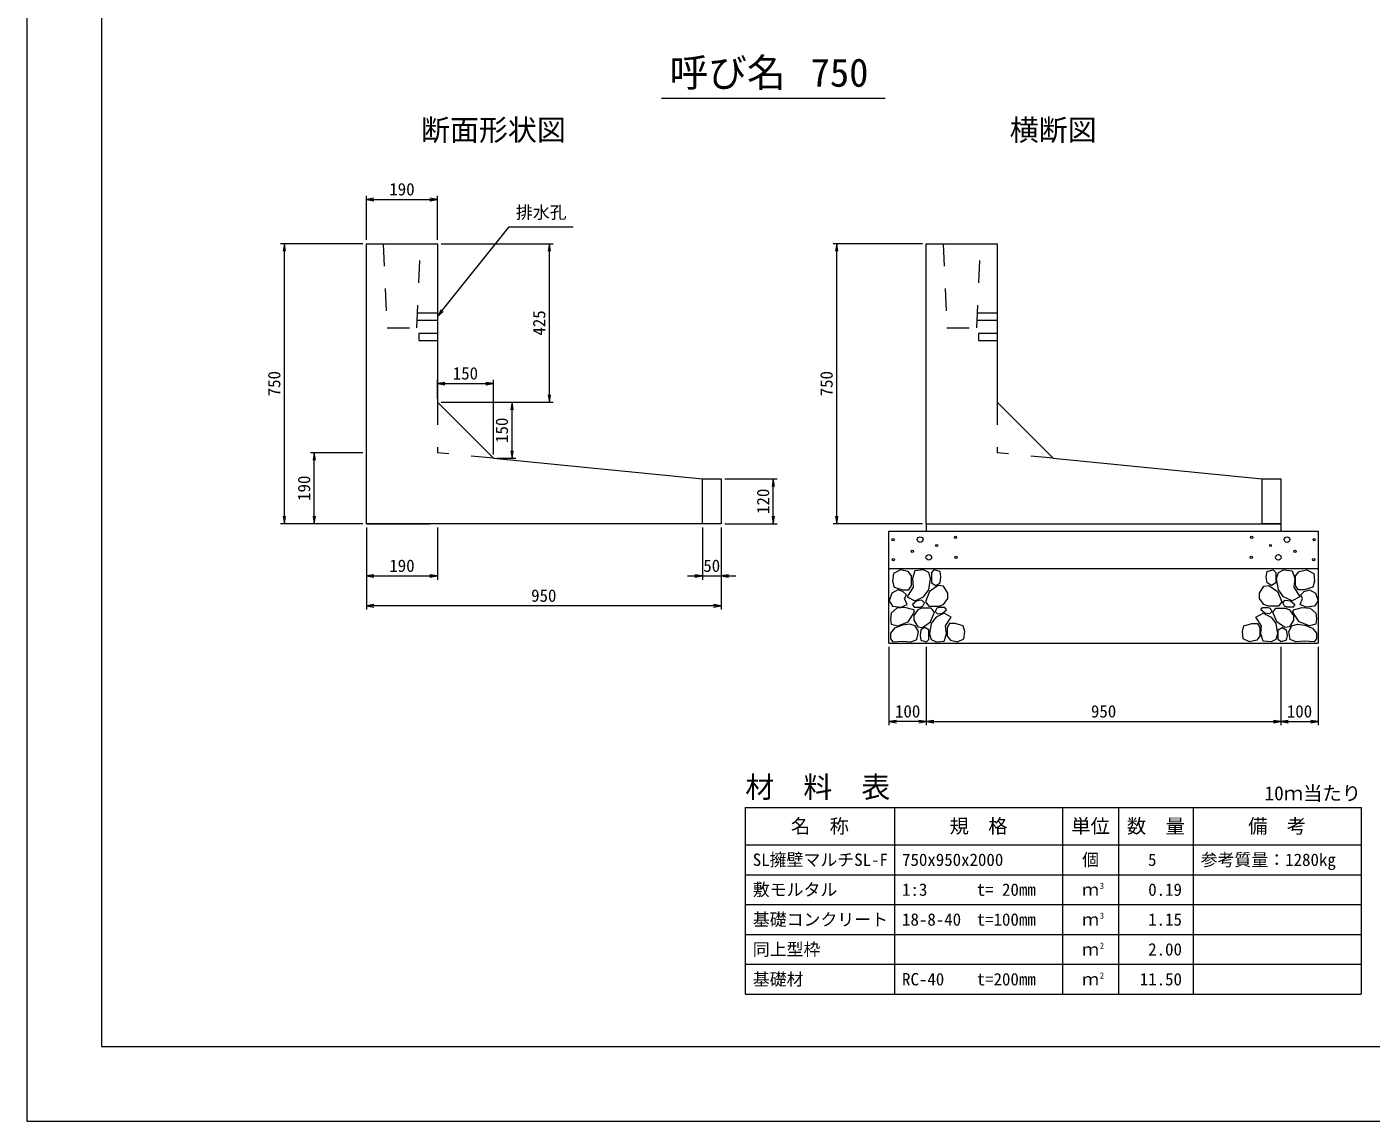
# Model space of a CAD drawing. Units: millimetres at full size, sheet at 1:10; some dimension numbers follow another scale. Extents: x 103920 to 112330, y -109759 to -103819.
# Drawn here: x 103920 to 107522, y -109759 to -106828 of the extents above; entities that cross this region are included whole.
import ezdxf
from ezdxf.enums import TextEntityAlignment as Align

# ---------------------------------------------------------------- set-up
doc = ezdxf.new("R2010")
doc.units = ezdxf.units.MM
doc.header["$LTSCALE"] = 10
doc.linetypes.add('DASHED_SPACED', pattern=[12, 6, -6])
for name, color, linetype, lineweight in [('D-DCR-HCHn', 4, 'Continuous', 9), ('D-MTR-FRAM', 7, 'Continuous', 13), ('D-MTR-LINE', 7, 'Continuous', 13), ('D-STR-DIM', 7, 'Continuous', 9), ('D-STR-STRn', 1, 'Continuous', 13), ('D-TTL', 2, 'Continuous', 13), ('D-TTL-TXT', 7, 'Continuous', 13)]:
    doc.layers.add(name, color=color, linetype=linetype, lineweight=lineweight)
for name, color, linetype in [('D-MTR', 7, 'Continuous'), ('D-MTR-TXT', 7, 'Continuous'), ('D-STR-TXT', 7, 'Continuous')]:
    doc.layers.add(name, color=color, linetype=linetype)
doc.styles.add('ＭＳ ゴシック', font='')
doc.styles.get('ＭＳ ゴシック').set_extended_font_data('MS Gothic')

# ---------------------------------------------------------------- blocks, each defined once
blk = doc.blocks.new('open_arrow')
at = {"color": 0, "linetype": 'Continuous', "lineweight": -2}
blk.add_lwpolyline([(7.5, 1.25), (0, 0), (7.5, -1.25)], dxfattribs=at)

msp = doc.modelspace()

# ---------------------------------------------------------------- linework, layer by layer
at = {"layer": 'D-DCR-HCHn'}
for points in [[(106281.31, -108287.13), (106260.51, -108282.51), (106242.01, -108291.76), (106239.7, -108312.56), (106244.33, -108328.74), (106267.44, -108335.67), (106283.62, -108335.67), (106290.55, -108324.12), (106290.55, -108298.69)], [(106299.8, -108284.82), (106292.87, -108305.62), (106295.18, -108328.74), (106279, -108354.17), (106299.8, -108365.72), (106322.91, -108354.17), (106336.78, -108335.67), (106341.41, -108305.62), (106336.78, -108289.44), (106322.91, -108282.51)], [(106343.72, -108289.44), (106343.72, -108317.18), (106355.27, -108324.12), (106366.83, -108317.18), (106369.14, -108301), (106366.83, -108287.13), (106350.65, -108282.51)], [(107266.5, -108289.44), (107266.5, -108317.18), (107254.95, -108324.12), (107243.39, -108317.18), (107241.08, -108301), (107243.39, -108287.13), (107259.57, -108282.51)], [(107310.42, -108284.82), (107317.35, -108305.62), (107315.04, -108328.74), (107331.22, -108354.17), (107310.42, -108365.72), (107287.31, -108354.17), (107273.44, -108335.67), (107268.81, -108305.62), (107273.44, -108289.44), (107287.31, -108282.51)], [(107328.91, -108287.13), (107349.71, -108282.51), (107368.21, -108291.76), (107370.52, -108312.56), (107365.9, -108328.74), (107342.78, -108335.67), (107326.6, -108335.67), (107319.67, -108324.12), (107319.67, -108298.69)], [(106237.39, -108344.92), (106230.46, -108365.72), (106239.7, -108379.59), (106262.82, -108381.9), (106278.6, -108375.13), (106272.06, -108358.79), (106276.69, -108349.54), (106267.44, -108340.3), (106253.57, -108335.67)], [(106339.09, -108340.3), (106327.54, -108368.03), (106336.78, -108379.59), (106364.52, -108379.59), (106376.08, -108374.97), (106387.64, -108358.79), (106387.64, -108344.92), (106376.08, -108326.43), (106362.21, -108324.12)], [(107271.13, -108340.3), (107282.68, -108368.03), (107273.44, -108379.59), (107245.7, -108379.59), (107234.14, -108374.97), (107222.58, -108358.79), (107222.58, -108344.92), (107234.14, -108326.43), (107248.01, -108324.12)], [(107372.83, -108344.92), (107379.76, -108365.72), (107370.52, -108379.59), (107347.4, -108381.9), (107331.62, -108375.13), (107338.16, -108358.79), (107333.53, -108349.54), (107342.78, -108340.3), (107356.65, -108335.67)], [(106304.42, -108365.72), (106292.87, -108374.97), (106297.49, -108381.9), (106313.67, -108381.9), (106320.6, -108379.59), (106325.23, -108370.35), (106318.29, -108363.41)], [(107305.8, -108365.72), (107317.35, -108374.97), (107312.73, -108381.9), (107296.55, -108381.9), (107289.62, -108379.59), (107284.99, -108370.35), (107291.93, -108363.41)], [(106281.27, -108421.72), (106298.39, -108396.04), (106296.25, -108389.62), (106272.7, -108383.19), (106251.3, -108385.33), (106236.32, -108398.18), (106234.18, -108413.16), (106236.32, -108428.14), (106253.44, -108432.42)], [(106341.19, -108421.72), (106351.89, -108396.04), (106343.33, -108385.33), (106317.65, -108385.33), (106306.95, -108389.62), (106296.25, -108404.6), (106296.25, -108417.44), (106306.95, -108434.56), (106319.79, -108436.7)], [(106377.58, -108473.08), (106384, -108453.82), (106381.86, -108432.42), (106396.84, -108408.88), (106377.58, -108398.18), (106356.17, -108408.88), (106343.33, -108426), (106339.05, -108453.82), (106343.33, -108468.8), (106356.17, -108475.22)], [(106373.3, -108398.18), (106384, -108389.62), (106379.72, -108383.19), (106364.73, -108383.19), (106358.31, -108385.33), (106354.03, -108393.9), (106360.45, -108400.32)], [(107232.64, -108473.08), (107226.22, -108453.82), (107228.36, -108432.42), (107213.38, -108408.88), (107232.64, -108398.18), (107254.05, -108408.88), (107266.89, -108426), (107271.17, -108453.82), (107266.89, -108468.8), (107254.05, -108475.22)], [(107236.92, -108398.18), (107226.22, -108389.62), (107230.5, -108383.19), (107245.49, -108383.19), (107251.91, -108385.33), (107256.19, -108393.9), (107249.77, -108400.32)], [(107269.03, -108421.72), (107258.33, -108396.04), (107266.89, -108385.33), (107292.57, -108385.33), (107303.27, -108389.62), (107313.97, -108404.6), (107313.97, -108417.44), (107303.27, -108434.56), (107290.43, -108436.7)], [(107328.96, -108421.72), (107311.83, -108396.04), (107313.97, -108389.62), (107337.52, -108383.19), (107358.92, -108385.33), (107373.9, -108398.18), (107376.04, -108413.16), (107373.9, -108428.14), (107356.78, -108432.42)], [(106289.83, -108475.22), (106304.81, -108468.8), (106309.09, -108447.4), (106300.53, -108432.42), (106285.55, -108428.14), (106266.28, -108430.28), (106244.88, -108438.84), (106234.18, -108451.68), (106234.18, -108466.66), (106240.6, -108475.22), (106266.28, -108473.08)], [(106336.91, -108468.8), (106336.91, -108443.12), (106326.21, -108436.7), (106315.51, -108443.12), (106313.37, -108458.1), (106315.51, -108470.94), (106330.49, -108475.22)], [(106394.7, -108470.94), (106413.96, -108475.22), (106431.08, -108466.66), (106433.22, -108447.4), (106428.94, -108432.42), (106407.54, -108426), (106392.56, -108426), (106386.14, -108436.7), (106386.14, -108460.24)], [(107215.52, -108470.94), (107196.26, -108475.22), (107179.14, -108466.66), (107177, -108447.4), (107181.28, -108432.42), (107202.68, -108426), (107217.66, -108426), (107224.08, -108436.7), (107224.08, -108460.24)], [(107273.31, -108468.8), (107273.31, -108443.12), (107284.01, -108436.7), (107294.71, -108443.12), (107296.85, -108458.1), (107294.71, -108470.94), (107279.73, -108475.22)], [(107320.39, -108475.22), (107305.41, -108468.8), (107301.13, -108447.4), (107309.69, -108432.42), (107324.67, -108428.14), (107343.94, -108430.28), (107365.34, -108438.84), (107376.04, -108451.68), (107376.04, -108466.66), (107369.62, -108475.22), (107343.94, -108473.08)]]:
    msp.add_lwpolyline(points, close=True, dxfattribs=at)
for centre, radius in [((106240.84, -108201.3), 3), ((106313.45, -108201.3), 7.5), ((106408.24, -108195.25), 3), ((107201.98, -108195.25), 3), ((107296.77, -108201.3), 7.5), ((107369.38, -108201.3), 3), ((106292.4, -108232.97), 3), ((106357.82, -108217.09), 3), ((107252.4, -108217.09), 3), ((107317.82, -108232.97), 3), ((106241.98, -108254.81), 3), ((106336.77, -108248.76), 7.5), ((106409.38, -108248.76), 3), ((107200.84, -108248.76), 3), ((107273.45, -108248.76), 7.5), ((107368.24, -108254.81), 3)]:
    msp.add_circle(centre, radius, dxfattribs=at)
at = {"layer": 'D-MTR-FRAM'}
for p, q in [((105845.11, -108918.73), (107495.11, -108918.73)), ((105845.11, -108918.73), (105845.11, -109418.73)), ((107495.11, -108918.73), (107495.11, -109418.73)), ((105845.11, -109418.73), (107495.11, -109418.73))]:
    msp.add_line(p, q, dxfattribs=at)
at = {"layer": 'D-MTR-LINE'}
for p, q in [((106245.11, -108918.73), (106245.11, -109418.73)), ((106695.11, -108918.73), (106695.11, -109418.73)), ((106845.11, -108918.73), (106845.11, -109418.73)), ((107045.11, -108918.73), (107045.11, -109418.73)), ((105845.11, -109018.73), (107495.11, -109018.73)), ((105845.11, -109098.73), (107495.11, -109098.73)), ((105845.11, -109178.73), (107495.11, -109178.73)), ((105845.11, -109258.73), (107495.11, -109258.73)), ((105845.11, -109338.73), (107495.11, -109338.73))]:
    msp.add_line(p, q, dxfattribs=at)
at = {"layer": 'D-STR-DIM'}
for p, q in [((104830.11, -107398.73), (104830.11, -107280.32)), ((104830.11, -107290.32), (105020.11, -107290.32)), ((105020.11, -107398.73), (105020.11, -107280.32)), ((105212.6, -107363.69), (105383.69, -107363.69)), ((104820.11, -107408.73), (104600.11, -107408.73)), ((104610.11, -108158.73), (104610.11, -107408.73)), ((105030.11, -107408.73), (105330.11, -107408.73)), ((105320.11, -107833.52), (105320.11, -107408.73)), ((106320.11, -107408.73), (106080.11, -107408.73)), ((106090.11, -108158.73), (106090.11, -107408.73)), ((105020.11, -107823.52), (105020.11, -107773.52)), ((105020.11, -107783.52), (105170.11, -107783.52)), ((105170.11, -107973.52), (105170.11, -107773.52)), ((105030.11, -107833.52), (105230.11, -107833.52)), ((105030.11, -107833.52), (105330.11, -107833.52)), ((105220.11, -107983.52), (105220.11, -107833.52)), ((104820.11, -107968.73), (104680.11, -107968.73)), ((104690.11, -108158.73), (104690.11, -107968.73)), ((105180.11, -107983.52), (105230.11, -107983.52)), ((105790.11, -108038.73), (105930.11, -108038.73)), ((105920.11, -108158.73), (105920.11, -108038.73)), ((104820.11, -108158.73), (104600.11, -108158.73)), ((104820.11, -108158.73), (104680.11, -108158.73)), ((105790.11, -108158.73), (105930.11, -108158.73)), ((106320.11, -108158.73), (106080.11, -108158.73)), ((104830.11, -108168.73), (104830.11, -108388.73)), ((104830.11, -108168.73), (104830.11, -108308.73)), ((105020.11, -108168.73), (105020.11, -108308.73)), ((105730.11, -108168.73), (105730.11, -108308.73)), ((105780.11, -108168.73), (105780.11, -108388.73)), ((105780.11, -108168.73), (105780.11, -108308.73)), ((104830.11, -108298.73), (105020.11, -108298.73)), ((105690.11, -108298.73), (105820.11, -108298.73)), ((105780.11, -108378.73), (104830.11, -108378.73)), ((106230.11, -108488.73), (106230.11, -108698.73)), ((106330.11, -108488.73), (106330.11, -108698.73)), ((106330.11, -108488.73), (106330.11, -108698.73)), ((107280.11, -108488.73), (107280.11, -108698.73)), ((107280.11, -108488.73), (107280.11, -108698.73)), ((107380.11, -108488.73), (107380.11, -108698.73)), ((106330.11, -108688.73), (106230.11, -108688.73)), ((106330.11, -108688.73), (107280.11, -108688.73)), ((107280.11, -108688.73), (107380.11, -108688.73))]:
    msp.add_line(p, q, dxfattribs=at)
msp.add_lwpolyline([(105020.11, -107603.73), (105032.62, -107588.12), (105212.6, -107363.69)], dxfattribs=at)
at = {"layer": 'D-STR-STRn'}
for p, q in [((104830.11, -108158.73), (104830.11, -107408.73)), ((104830.11, -107408.73), (105020.11, -107408.73)), ((105020.11, -107408.73), (105020.11, -107833.52)), ((106330.11, -108158.73), (106330.11, -107408.73)), ((106330.11, -107408.73), (106520.11, -107408.73)), ((106520.11, -107408.73), (106520.11, -107833.52)), ((105170.11, -107983.52), (105020.11, -107833.52)), ((106670.11, -107983.52), (106520.11, -107833.52)), ((105170.11, -107983.52), (105730.11, -108038.73)), ((106670.11, -107983.52), (107230.11, -108038.73)), ((105730.11, -108158.73), (105730.11, -108038.73)), ((105730.11, -108038.73), (105780.11, -108038.73)), ((105780.11, -108038.73), (105780.11, -108158.73)), ((107230.11, -108158.73), (107230.11, -108038.73)), ((107230.11, -108038.73), (107280.11, -108038.73)), ((107280.11, -108038.73), (107280.11, -108158.73)), ((105730.11, -108158.73), (104830.11, -108158.73)), ((104830.11, -108158.73), (105000.11, -108158.73)), ((105780.11, -108158.73), (105730.11, -108158.73)), ((106330.11, -108158.73), (107280.11, -108158.73)), ((106330.11, -108158.73), (106330.11, -108178.73)), ((106330.11, -108158.73), (106500.11, -108158.73)), ((107280.11, -108158.73), (107230.11, -108158.73)), ((107280.11, -108158.73), (107280.11, -108178.73)), ((106230.11, -108478.73), (106230.11, -108178.73)), ((106230.11, -108178.73), (107380.11, -108178.73)), ((107380.11, -108178.73), (107380.11, -108478.73)), ((106230.11, -108278.73), (107380.11, -108278.73)), ((106230.11, -108478.73), (107380.11, -108478.73))]:
    msp.add_line(p, q, dxfattribs=at)
at = {"layer": 'D-STR-STRn', "linetype": 'DASHED_SPACED'}
for p, q in [((104875.11, -107408.73), (104885.11, -107633.73)), ((104965.11, -107633.73), (104975.11, -107408.73)), ((106375.11, -107408.73), (106385.11, -107633.73)), ((106465.11, -107633.73), (106475.11, -107408.73)), ((104966, -107613.73), (105020.11, -107613.73)), ((104966.89, -107593.73), (105020.11, -107593.73)), ((106466, -107613.73), (106520.11, -107613.73)), ((106466.89, -107593.73), (106520.11, -107593.73)), ((104885.11, -107633.73), (104965.11, -107633.73)), ((106385.11, -107633.73), (106465.11, -107633.73))]:
    msp.add_line(p, q, dxfattribs=at)
at = {"layer": 'D-STR-STRn', "color": 2, "linetype": 'DASHED_SPACED'}
for p, q in [((105020.11, -107833.52), (105020.11, -107968.73)), ((106520.11, -107833.52), (106520.11, -107968.73)), ((105170.11, -107983.52), (105020.11, -107968.73)), ((106670.11, -107983.52), (106520.11, -107968.73))]:
    msp.add_line(p, q, dxfattribs=at)
at = {"layer": 'D-STR-STRn', "linetype": 'DASHED_SPACED'}
for points in [[(105020.11, -107649.23), (104970.11, -107649.23), (104970.11, -107668.23), (105020.11, -107668.23)], [(106520.11, -107649.23), (106470.11, -107649.23), (106470.11, -107668.23), (106520.11, -107668.23)]]:
    msp.add_lwpolyline(points, dxfattribs=at)
at = {"layer": 'D-TTL'}
for points in [[(103920.11, -109758.73), (112330.11, -109758.73), (112330.11, -103818.73), (103920.11, -103818.73)], [(104120.11, -109558.73), (112130.11, -109558.73), (112130.11, -104018.73), (104120.11, -104018.73)]]:
    msp.add_lwpolyline(points, close=True, dxfattribs=at)
at = {"layer": 'D-TTL-TXT'}
msp.add_line((105620.11, -107018.73), (106220.11, -107018.73), dxfattribs=at)

# ---------------------------------------------------------------- block references
at = {"layer": 'D-STR-DIM', "xscale": 2.67, "yscale": 2.67}
for p in [(104830.11, -107290.32), (105020.11, -107783.52), (104830.11, -108298.73), (105780.11, -108298.73), (104830.11, -108378.73), (106230.11, -108688.73), (106330.11, -108688.73), (107280.11, -108688.73)]:
    msp.add_blockref('open_arrow', p, dxfattribs=at)
for p, rotation in [((105020.11, -107290.32), 180), ((104610.11, -107408.73), 270), ((105320.11, -107408.73), 270), ((106090.11, -107408.73), 270), ((105020.11, -107603.73), 51.3), ((105170.11, -107783.52), 180), ((105220.11, -107833.52), 270), ((105320.11, -107833.52), 90), ((104690.11, -107968.73), 270), ((105220.11, -107983.52), 90), ((105920.11, -108038.73), 270), ((104610.11, -108158.73), 90), ((104690.11, -108158.73), 90), ((105920.11, -108158.73), 90), ((106090.11, -108158.73), 90), ((105020.11, -108298.73), 180), ((105730.11, -108298.73), 180), ((105780.11, -108378.73), 180), ((106330.11, -108688.73), 180), ((107280.11, -108688.73), 180), ((107380.11, -108688.73), 180)]:
    msp.add_blockref('open_arrow', p, dxfattribs=dict(at, rotation=rotation))

# ---------------------------------------------------------------- texts
at = {"layer": 'D-MTR', "style": 'ＭＳ ゴシック'}
msp.add_text('材\u3000料\u3000表', height=56.96, dxfattribs=at).set_placement((105845.11, -108909.65), align=Align.BOTTOM_LEFT)
msp.add_text('10ｍ当たり', height=37.98, dxfattribs=at).set_placement((107495.11, -108911.01), align=Align.BOTTOM_RIGHT)
at = {"layer": 'D-MTR-TXT', "style": 'ＭＳ ゴシック'}
for s, height, p in [('名\u3000称', 37.98, (106045.11, -108968.73)), ('規\u3000格', 37.98, (106470.11, -108968.73)), ('単位', 37.98, (106770.11, -108968.73)), ('数\u3000量', 37.98, (106945.11, -108968.73)), ('備\u3000考', 37.98, (107270.11, -108968.73)), ('個', 33.23, (106770.11, -109058.73)), ('ｍ', 33.23, (106770.11, -109138.73)), ('ｍ', 33.23, (106770.11, -109218.73)), ('ｍ', 33.23, (106770.11, -109298.73)), ('ｍ', 33.23, (106770.11, -109378.73))]:
    msp.add_text(s, height=height, dxfattribs=at).set_placement(p, align=Align.MIDDLE_CENTER)
for s, p in [('SL擁壁マルチSL-F', (105865.11, -109058.73)), ('750x950x2000', (106265.11, -109058.73)), ('参考質量：1280kg', (107065.11, -109058.73)), ('敷モルタル', (105865.11, -109138.73)), ('1:3', (106265.11, -109138.73)), ('t= 20mm', (106465.11, -109138.73)), ('基礎コンクリート', (105865.11, -109218.73)), ('18-8-40', (106265.11, -109218.73)), ('t=100mm', (106465.11, -109218.73)), ('同上型枠', (105865.11, -109298.73)), ('基礎材', (105865.11, -109378.73)), ('RC-40', (106265.11, -109378.73)), ('t=200mm', (106465.11, -109378.73))]:
    msp.add_text(s, height=33.23, dxfattribs=at).set_placement(p, align=Align.MIDDLE_LEFT)
for s, p in [('5', (106946.89, -109058.73)), ('0.19', (107015.11, -109138.73)), ('1.15', (107015.11, -109218.73)), ('2.00', (107015.11, -109298.73)), ('11.50', (107015.11, -109378.73))]:
    msp.add_text(s, height=33.23, dxfattribs=at).set_placement(p, align=Align.MIDDLE_RIGHT)
for s, p in [('3', (106795.11, -109141.91)), ('3', (106795.11, -109221.91)), ('2', (106795.11, -109301.91)), ('2', (106795.11, -109381.91))]:
    msp.add_text(s, height=16.61, dxfattribs=at).set_placement(p, align=Align.BOTTOM_LEFT)
at = {"layer": 'D-STR-DIM', "style": 'ＭＳ ゴシック'}
for s, p in [('190', (104925.11, -107262.82)), ('150', (105095.11, -107756.02)), ('190', (104925.11, -108271.23)), ('50', (105755.11, -108271.23)), ('950', (105305.11, -108351.23)), ('100', (106280.11, -108661.23)), ('950', (106805.11, -108661.23)), ('100', (107330.11, -108661.23))]:
    msp.add_text(s, height=33.23, dxfattribs=at).set_placement(p, align=Align.MIDDLE_CENTER)
for s, p in [('425', (105292.61, -107621.12)), ('750', (104582.61, -107783.73)), ('750', (106062.61, -107783.73)), ('150', (105192.61, -107908.52)), ('190', (104662.61, -108063.73)), ('120', (105892.61, -108098.73))]:
    msp.add_text(s, height=33.23, rotation=90, dxfattribs=at).set_placement(p, align=Align.MIDDLE_CENTER)
at = {"layer": 'D-STR-TXT', "style": 'ＭＳ ゴシック'}
msp.add_text('排水孔', height=33.23, dxfattribs=at).set_placement((105230.32, -107351.49), align=Align.BOTTOM_LEFT)
at = {"layer": 'D-TTL-TXT', "style": 'ＭＳ ゴシック'}
for s, height, p in [('呼び名', 75.95, (105797.61, -107011.23)), ('750', 75.95, (106097.61, -107011.23)), ('断面形状図', 56.96, (105170.11, -107149.65)), ('横断図', 56.96, (106670.11, -107149.65))]:
    msp.add_text(s, height=height, dxfattribs=at).set_placement(p, align=Align.BOTTOM_CENTER)

doc.saveas('drawing.dxf')
